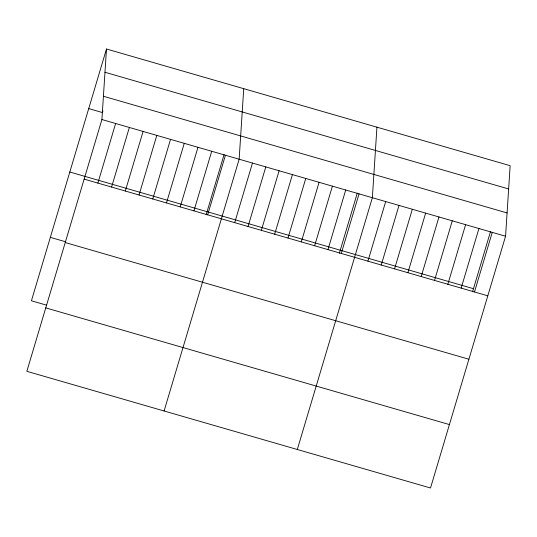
<?xml version="1.0" encoding="UTF-8"?>
<svg xmlns="http://www.w3.org/2000/svg" width="537" height="537" viewBox="0 0 537 537"><rect width="100%" height="100%" fill="white"/><g stroke="black" fill="none" stroke-linecap="round" stroke-linejoin="round"><path stroke-width="0.81" d="M101.909 119.529L106.487 49.001L510.15 165.685L505.572 236.22L430.513 487.999L26.85 371.315L101.909 119.529L505.572 236.22M243.731 88.672L239.153 159.207L164.094 410.986M376.94 127.182L372.363 197.71L297.303 449.496M106.487 49.001L31.428 300.78L46.672 305.191M102.916 110.971L102.446 112.562L88.719 108.595M97.868 183.09L115.636 123.503M111.595 187.064L129.357 127.47M125.316 191.031L143.084 131.437M139.043 194.998L156.811 135.405M152.77 198.965L170.531 139.372M166.49 202.932L184.258 143.339M180.217 206.899L197.978 147.306M193.938 210.866L211.706 151.273M206.141 214.766L224.077 154.609M207.665 214.834L225.433 155.24M234.709 222.647L252.477 163.053M248.034 226.5L265.795 166.906M261.351 230.353L279.119 170.759M274.675 234.199L292.437 174.606M287.993 238.052L305.761 178.459M301.317 241.905L319.079 182.312M314.635 245.751L332.403 186.158M327.959 249.604L345.721 190.011M339.35 253.269L357.286 193.119M341.277 253.457L359.045 193.864M367.919 261.157L385.687 201.563M381.243 265.01L399.004 205.416M394.561 268.856L412.329 209.262M407.885 272.709L425.646 213.115M421.203 276.555L438.971 216.968M434.527 280.408L452.288 220.814M447.845 284.261L465.613 224.667M461.169 288.107L478.93 228.514M472.56 291.779L490.496 231.622M474.486 291.96L492.254 232.367M104.977 72.273L508.64 188.964M103.419 96.257L507.082 212.941M69.81 172.015L473.48 288.705M84.141 179.123L487.811 295.813M50.33 237.361L65.581 241.771M65.239 242.549L468.902 359.233M45.759 307.889L449.422 424.579"/></g></svg>
